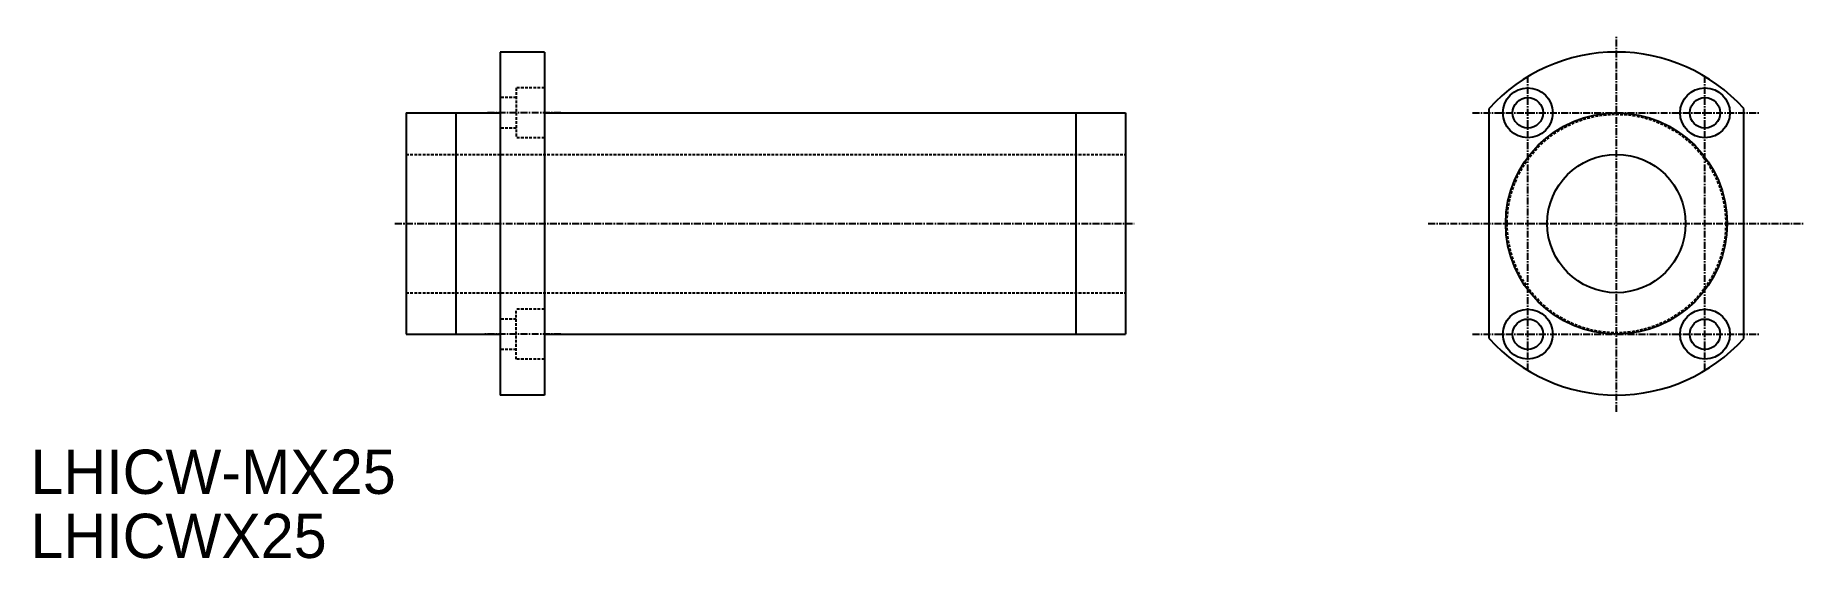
# Model space of a CAD drawing. Extents: x 134 to 454, y 147 to 241.
import ezdxf

# ---------------------------------------------------------------- set-up
doc = ezdxf.new("R2010")
doc.units = 0
doc.linetypes.add('CENTER', pattern=[2, 1.25, -0.25, 0.25, -0.25])
doc.linetypes.add('DASHED', pattern=[0.75, 0.5, -0.25])
doc.layers.get('0').update_dxf_attribs({"linetype": 'CONTINUOUS'})
doc.layers.add('CENTER', color=1, linetype='CENTER')

msp = doc.modelspace()

# ---------------------------------------------------------------- linework, layer by layer
at = {"color": 7, "linetype": 'CONTINUOUS'}
for p, q in [((225.87, 238.12), (217.87, 238.12)), ((217.87, 238.12), (217.87, 176.12)), ((225.87, 238.12), (225.87, 176.12)), ((200.87, 227.12), (200.87, 187.12)), ((200.87, 227.12), (217.87, 227.12)), ((209.87, 227.12), (209.87, 187.12)), ((225.87, 227.12), (330.87, 227.12)), ((321.87, 227.12), (321.87, 187.12)), ((330.87, 227.12), (330.87, 187.12)), ((396.54, 186.34), (396.54, 227.91)), ((442.54, 186.34), (442.54, 227.91)), ((200.87, 187.12), (217.87, 187.12)), ((225.87, 187.12), (330.87, 187.12)), ((225.87, 176.12), (217.87, 176.12))]:
    msp.add_line(p, q, dxfattribs=at)
at = {"color": 3, "linetype": 'DASHED'}
for p, q in [((225.87, 231.62), (220.77, 231.62)), ((220.77, 231.62), (220.77, 222.62)), ((220.77, 229.87), (217.87, 229.87)), ((220.77, 224.37), (217.87, 224.37)), ((225.87, 222.62), (220.77, 222.62)), ((200.87, 219.62), (330.87, 219.62)), ((200.87, 194.62), (330.87, 194.62)), ((220.77, 189.87), (217.87, 189.87)), ((225.87, 191.62), (220.77, 191.62)), ((220.77, 182.62), (220.77, 191.62)), ((220.77, 184.37), (217.87, 184.37)), ((225.87, 182.62), (220.77, 182.62))]:
    msp.add_line(p, q, dxfattribs=at)
at = {"color": 7, "linetype": 'CONTINUOUS'}
for centre, radius in [((403.54, 227.12), 4.5), ((435.54, 227.12), 4.5), ((419.54, 207.12), 20), ((403.54, 227.12), 2.75), ((435.54, 227.12), 2.75), ((419.54, 207.12), 12.5), ((403.54, 187.12), 4.5), ((403.54, 187.12), 2.75), ((435.54, 187.12), 4.5), ((435.54, 187.12), 2.75)]:
    msp.add_circle(centre, radius, dxfattribs=at)
at = {"color": 3, "linetype": 'DASHED'}
msp.add_circle((419.54, 207.12), 19.75, dxfattribs=at)
at = {"color": 7, "linetype": 'CONTINUOUS'}
for start, end in [(42.1034, 137.8966), (222.1034, 317.8966)]:
    msp.add_arc((419.54, 207.12), 31, start, end, dxfattribs=at)
at = {"layer": 'CENTER', "color": 1, "linetype": 'CENTER'}
for p, q in [((419.54, 173.12), (419.54, 241.12)), ((403.54, 180.57), (403.54, 233.68)), ((435.54, 180.57), (435.54, 233.68)), ((228.82, 227.12), (215.32, 227.12)), ((393.54, 227.12), (445.54, 227.12)), ((198.87, 207.12), (332.43, 207.12)), ((385.54, 207.12), (453.54, 207.12)), ((228.82, 187.12), (214.82, 187.12)), ((393.54, 187.12), (445.54, 187.12))]:
    msp.add_line(p, q, dxfattribs=at)

# ---------------------------------------------------------------- texts
at = {"color": 7, "linetype": 'CONTINUOUS'}
for s, p in [('LHICW-MX25', (133.02, 158.26)), ('LHICWX25', (133.02, 146.68))]:
    msp.add_text(s, height=8, dxfattribs=at).set_placement(p)

doc.saveas('drawing.dxf')
